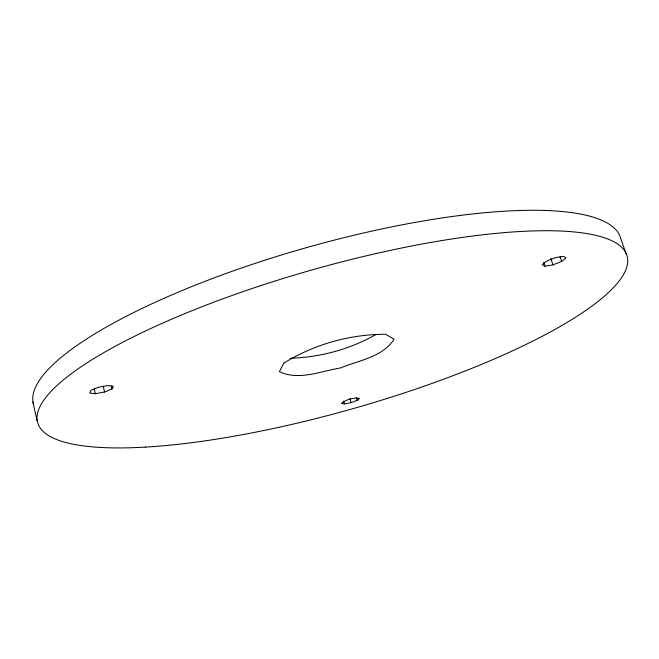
<?xml version="1.0" encoding="UTF-8"?>
<svg xmlns="http://www.w3.org/2000/svg" width="659" height="659" viewBox="0 0 659 659"><rect width="100%" height="100%" fill="white"/><g stroke="black" fill="none" stroke-linecap="round" stroke-linejoin="round"><path stroke-width="0.99" d="M112.022 388.958L113.406 386.281L107.821 385.548L98.463 387.237L90.926 390.342L89.682 393.011L95.349 393.687L104.567 392.014L112.022 388.958L111.338 386.083M357.219 400.318L359.526 398.341C353.356 397.426 346.197 399.428 341.436 403.465L344.492 403.926L351.008 402.633L357.219 400.318L356.387 397.385M561.649 261.45L566.065 257.916L563.519 256.318L555.422 257.644L546.575 261.121L542.266 264.663L544.927 266.195L552.934 264.869L561.649 261.45L560.084 256.771M376.058 334.467C350.176 349.163 320.274 357.376 290.537 358.241M626.05 253.764L619.757 235.642A305.133 76.395 -15.8 0 0 301.27 249.118A305.133 76.395 -15.8 0 0 33.37 403.967M550.759 258.328L552.934 264.869M543.691 262.447L544.927 266.195M349.904 398.72L351.008 402.633M343.66 400.985L344.492 403.926M103.224 386.273L104.567 392.014M94.237 388.884L95.349 393.687M32.95 402.064L37.061 420.772M283.856 363.101L279.375 371.66C298.642 380.886 320.884 371.182 340.514 367.944C358.611 360.473 382.945 357.046 394.09 339.138L385.54 334.27C349.962 334.27 314.104 344.336 283.856 363.101M145.499 447.107A306.262 72.317 -15.8 0 0 623.793 274.02A306.262 72.317 -15.8 0 0 227.347 297.184A306.262 72.317 -15.8 0 0 145.499 447.107"/></g></svg>
